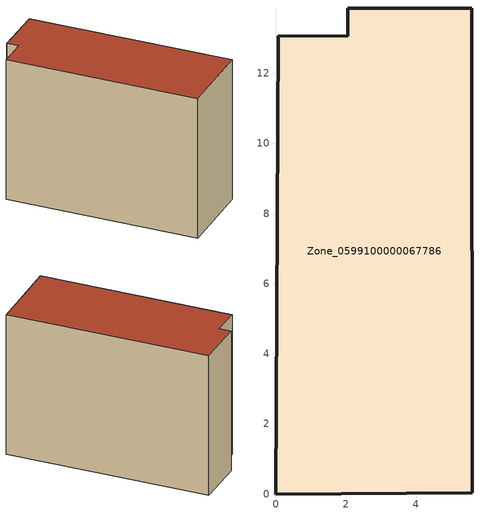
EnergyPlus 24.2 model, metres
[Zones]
Zone_0599100000067786
 floor ground (C_G): 5.59,0.04 0,0 0.06,13.07 2.05,13.06 2.04,13.86 5.58,13.85 z0
 wall outside (C_F): 5.59,0.04 5.58,13.85 2.04,13.86 2.05,13.06 0.06,13.07 0,0 5.59,0.04 z0:9.93
 roof outside (C_R): 0,0 5.59,0.04 5.58,13.85 2.04,13.86 2.05,13.06 0.06,13.07 z9.93
[BUILDING]
Pand.0599100000067786: North Axis=0; Terrain=City; Loads Convergence Tolerance Value=0.04; Temperature Convergence Tolerance Value=0.4; Solar Distribution=FullExterior; Maximum Number of Warmup Days=25; Minimum Number of Warmup Days=1
[Site:Location]
Rotterdam.The.Hague.AP_ZH_NLD Design_Conditions: Latitude=51.96; Longitude=4.45; Time Zone=1; Elevation=-4.5
[SITE:GROUNDTEMPERATURE:BUILDINGSURFACE]
18, 18, 18, 18, 18, 18, 18, 18, 18, 18, 18, 18
[MATERIAL] Thermal Absorptance=0.9; Solar Absorptance=0.7; Visible Absorptance=0.7
Name | Roughness | Thickness | Conductivity | Density | Specific Heat
G.TI.1946 | MediumSmooth | 0.15 | 1 | 540 | 1210
F.TI.1946 | Rough | 0.3 | 0.857143 | 1920 | 840
R.TI.1946 | MediumRough | 0.2 | 0.1 | 1500 | 1000
[CONSTRUCTION]
C_G: G.TI.1946
C_F: F.TI.1946
C_R: R.TI.1946
[ZONE]
Zone_0599100000067786: Type=1; Multiplier=1; Ceiling Height=Autocalculate; Volume=Autocalculate; Floor Area=autocalculate; Part of Total Floor Area=Yes
[ZONEINFILTRATION:DESIGNFLOWRATE]
Infil_Zone_0599100000067786: Zone or ZoneList or Space or SpaceList=Zone_0599100000067786; Schedule=AlwaysOn; Design Flow Rate Calculation Method=Flow/Area; Flow Rate per Floor Area=0.003; Constant Term Coefficient=1; Temperature Term Coefficient=0; Velocity Term Coefficient=0; Velocity Squared Term Coefficient=0
[HVACTEMPLATE:ZONE:IDEALLOADSAIRSYSTEM]
Zone_0599100000067786: Maximum Heating Supply Air Temperature=50; Minimum Cooling Supply Air Temperature=13; Maximum Heating Supply Air Humidity Ratio=0.0156; Minimum Cooling Supply Air Humidity Ratio=0.0077; Heating Limit=NoLimit; Cooling Limit=NoLimit; Dehumidification Control Type=ConstantSensibleHeatRatio; Cooling Sensible Heat Ratio=0.7; Dehumidification Setpoint=60; Humidification Control Type=None; Humidification Setpoint=30; Outdoor Air Method=None; Outdoor Air Flow Rate per Person=0.00944; Outdoor Air Flow Rate per Zone Floor Area=0; Outdoor Air Flow Rate per Zone=0; Demand Controlled Ventilation Type=None; Outdoor Air Economizer Type=NoEconomizer; Heat Recovery Type=None; Sensible Heat Recovery Effectiveness=0.7; Latent Heat Recovery Effectiveness=0.65
[ZONECONTROL:THERMOSTAT]
ThermostatControl_Zone_0599100000067786: Zone or ZoneList=Zone_0599100000067786; Control Type Schedule=DualSetpointControlType; Control 1=Thermostat_Zone_0599100000067786; Temperature Difference Between Cutout And Setpoint=0
[THERMOSTATSETPOINT:DUALSETPOINT]
Thermostat_Zone_0599100000067786: Heating Setpoint Temperature Schedule=HeatingSetpoint_Zone_0599100000067786; Cooling Setpoint Temperature Schedule=CoolingSetpoint_Zone_0599100000067786
[SCHEDULE:COMPACT]
HeatingSetpoint_Zone_0599100000067786: Through: 12/31, For: AllDays, Until: 24:00, 21
CoolingSetpoint_Zone_0599100000067786: Through: 12/31, For: AllDays, Until: 24:00, 24
DualSetpointControlType: Through: 12/31, For: AllDays, Until: 24:00, 4
AlwaysOn: Through: 12/31, For: AllDays, Until: 24:00, 1
